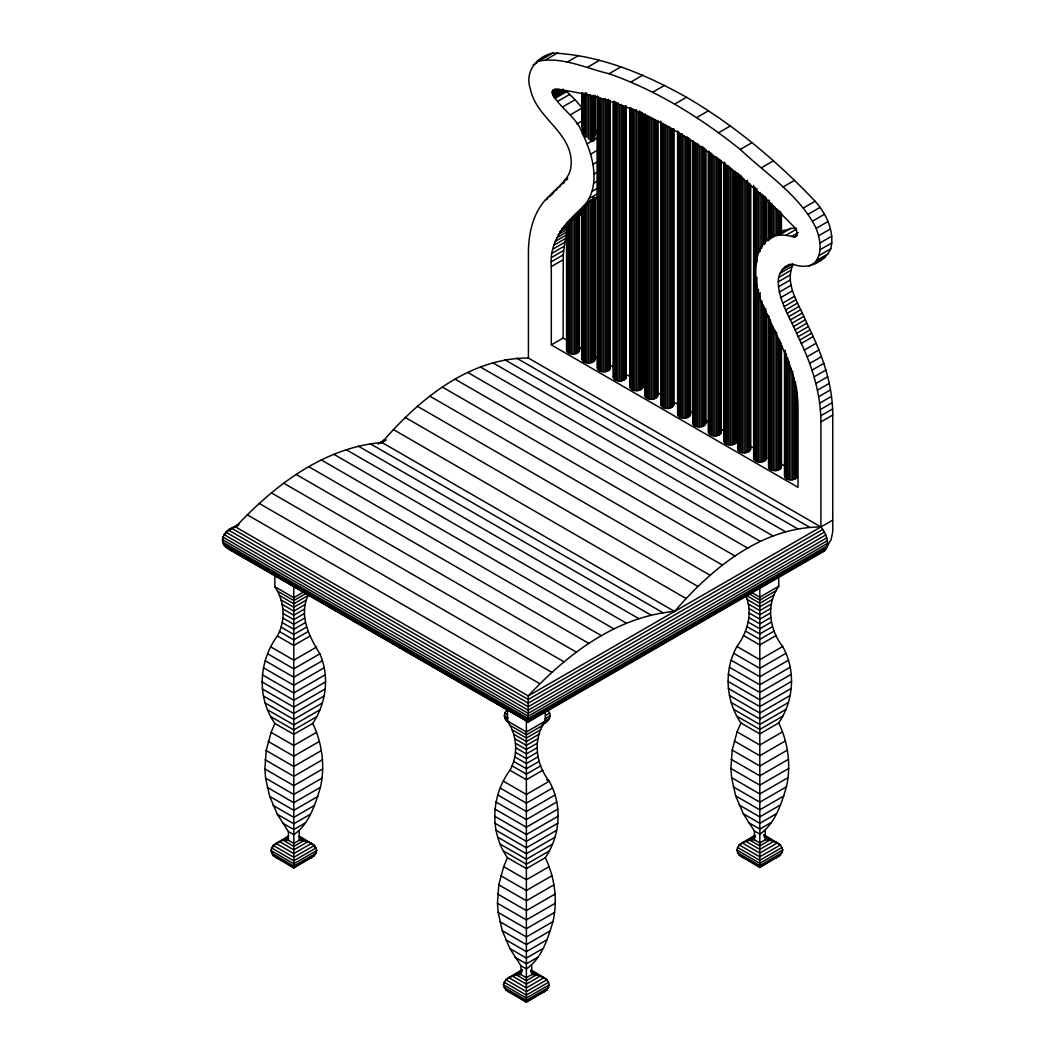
<?xml version="1.0" encoding="UTF-8"?>
<svg xmlns="http://www.w3.org/2000/svg" width="1055" height="1055" viewBox="0 0 1055 1055"><rect width="100%" height="100%" fill="white"/><g stroke="black" fill="none" stroke-linecap="round" stroke-linejoin="round"><path stroke-width="1.5" d="M552.213 92.814L552.833 90.071L555.655 89.161C649.669 100.383 729.73 160.215 793.677 226.588C797.804 229.08 799.044 239.696 791.646 236.412C750.553 225.915 749.802 281.645 763.372 305.871C777.192 339.354 798.516 371.505 798.028 409.037L798.028 487.344L551.303 344.893L551.303 266.585C548.89 242.663 564.056 223.871 580.791 209.141C602.049 189.623 593.873 156.364 582.452 133.721C577.138 116.749 558.926 108.098 552.213 92.814L558.781 89.016M279.443 595.455L293.791 603.75L308.139 595.455C298.539 615.513 309.313 636.745 319.863 653.81C329.753 676.334 326.272 703.171 312.742 723.427C322.157 743.155 325.257 765.917 320.404 787.32C315.3 804.372 309.023 824.364 293.791 834.663L288.397 831.551L277.32 814.289L269.684 796.406L265.596 778.155L264.884 768.963L266.19 750.567L271.082 732.368L274.854 723.427C256.642 697.368 258.66 661.208 277.373 635.954C285.918 620.696 284.613 601.139 274.854 586.751L274.854 575.239M545.316 711.162L545.316 721.027C532.393 739.252 535.861 764.268 549.233 781.254C562.513 804.965 560.482 835.362 545.316 857.702C554.732 877.43 557.831 900.205 552.978 921.595C547.888 938.647 541.597 958.639 526.379 968.938L520.985 965.826L509.908 948.564L502.272 930.695L498.171 912.443L497.472 903.238L498.778 884.842L503.67 866.656L507.442 857.702C489.23 831.643 491.234 795.483 509.961 770.242C518.506 754.984 517.201 735.414 507.442 721.027L507.442 709.514M778.748 576.399L778.748 586.264C765.811 604.475 769.293 629.492 782.665 646.491C795.945 670.189 793.914 700.586 778.748 722.939C788.164 742.667 791.263 765.429 786.41 786.832C781.32 803.884 775.029 823.876 759.811 834.175L754.417 831.05L743.327 813.801L735.691 795.918L731.603 777.667L730.904 768.462L732.21 750.079L737.089 731.88L740.874 722.939C725.695 700.586 723.677 670.189 736.957 646.491C747.692 631.945 753.257 612.124 745.463 594.967M551.303 344.893L563.133 338.062L563.251 254.888L564.86 242.228L566.983 234.645L555.141 241.476M827.357 545.831C828.267 538.96 825.181 532.168 820.896 526.959L528.252 357.988C468.737 358.173 418.901 399.621 381.923 442.48C323.608 447.557 274.26 485.551 235.595 526.959C224.689 527.975 216.565 542.929 228.539 548.969L528.252 722.002L824.43 551L827.357 545.831L528.252 718.521L222.671 542.099M528.252 722.002L528.252 695.918C566.917 654.509 616.252 616.516 674.58 611.438C711.545 568.579 761.394 527.131 820.896 526.959L820.896 421.881C820.75 392.104 811.269 363.171 798.108 336.743C790.868 318.768 778.696 301.783 778.274 281.856C777.997 272.902 784.88 263.13 794.679 264.726C808.17 269.895 825.05 261.548 830.773 248.795C834.835 231.586 826.368 213.901 815.106 201.241C777.021 161.164 734.346 125.149 686.502 97.245C645.475 74.338 600.295 55.111 552.846 53.027C536.27 56.759 524.427 72.188 530.401 89.042C536.23 119.189 574.83 133.326 570.926 167.059C569.331 179.653 557.515 186.906 549.642 195.729C533.579 209.919 528.41 232.39 528.423 253.029L528.423 358.093M826.804 546.938L831.142 539.487L832.738 531.773L832.738 415.05C832.751 382.662 821.106 351.777 806.798 323.199C799.716 304.671 783.72 284.56 793.162 264.264M813.365 263.974C823.348 254.954 820.381 239.525 816.161 228.355C799.782 195.201 766.431 174.286 740.241 149.441C700.731 117.751 657.028 90.624 609.091 73.718C585.934 68.43 560.469 55.533 536.652 61.678M299.29 836.14L314.456 845.385L316.817 850.462L314.456 855.552L293.791 867.975L273.139 855.552L270.779 850.462L273.139 845.385L288.305 836.14M579.472 213.914L579.472 350.234C578.166 355.641 566.232 355.337 566.772 349.271M594.994 197.958L594.994 359.201C593.939 365.175 579.551 363.777 582.94 357.329M509.367 722.886C503.538 720.499 502.51 712.099 508.431 709.211M610.238 101.57L610.238 367.997C608.933 373.404 596.998 373.101 597.539 367.035M626.208 105.79L626.208 377.215C624.903 382.622 612.968 382.319 613.509 376.253M542.336 724.482C547.822 722.569 553.308 715.633 547.888 710.608M642.943 114.217L642.943 386.882C641.638 392.289 629.703 391.972 630.244 385.906M531.865 970.415L547.031 979.66L549.391 984.75L547.031 989.841L526.379 1002.25L505.727 989.841L503.367 984.75L505.727 979.66L522.251 969.624M657.793 121.114L657.793 395.454C656.487 400.86 644.552 400.557 645.106 394.491M660.865 121.088L660.865 404.685C662.382 409.802 672.272 409.802 673.789 404.685L673.789 129.29M690.524 140.209L690.524 414.351C689.218 419.758 677.284 419.455 677.824 413.389M705.742 149.81L705.742 423.134C704.674 429.108 690.3 427.71 693.689 421.275M708.393 151.722L708.393 432.128C709.91 437.232 719.8 437.232 721.304 432.128L721.304 161.56M736.891 173.679L736.891 441.122C735.586 446.529 723.651 446.225 724.192 440.159M750.606 185.166L750.606 449.048C749.301 454.454 737.366 454.138 737.92 448.072M766.576 313.612L766.576 458.266C765.271 463.673 753.349 463.369 753.89 457.303M768.528 315.392L768.528 466.838C770.031 471.954 779.922 471.954 781.438 466.838L781.438 345.025M797.422 476.069C796.367 482.043 781.992 480.645 785.368 474.209M763.926 834.848L780.463 844.897L782.823 849.974L780.463 855.064L759.811 867.474L739.146 855.064L736.786 849.974L739.146 844.897L754.312 835.652M594.189 200.608L597.803 196.612L585.96 203.444M579.736 215.339L583.019 212.161L571.177 219.005M781.518 231.718L790.788 228.394L796.485 228.381M541.017 59.858L552.846 53.027M533.157 64.962L537.114 62.68M546.068 59.581L557.897 52.75M566.627 62.443L578.47 55.612M587.675 67.164L599.504 60.333M552.438 90.822L555.075 89.306M552.227 91.745L556.17 89.464M552.385 93.974L560.284 89.411M552.754 95.174L563.278 89.095M553.295 96.361L563.805 90.295M553.967 97.495L565.81 90.664L575.094 99.724L582.215 107.979L570.386 114.81M554.772 98.511L566.614 91.666M557.686 101.32L569.515 94.488M609.091 73.718L620.92 66.887M563.251 106.555L575.094 99.724M630.784 82.092L642.627 75.248M576.834 123.949L583.415 120.151M652.676 92.22L664.518 85.389M582.452 133.721L585.077 132.205M587.081 143.902L597.592 137.823M674.659 104.076L686.502 97.245M590.589 154.188L597.17 150.403M565.058 179.904L567.682 178.387M592.91 164.343L598.172 161.31M563.555 181.552L567.498 179.271M560.535 184.796L564.478 182.515M557.475 187.988L560.1 186.471M554.363 191.126L557 189.61M551.224 194.212L553.862 192.683M549.642 195.729L552.279 194.212M548.046 197.232L550.684 195.716M545.013 200.358L547.637 198.841M593.965 174.075L597.908 171.807M696.656 117.606L708.485 110.775M593.728 183.148L597.671 180.867M592.211 191.311L597.473 188.278M589.455 198.353L597.341 193.804M583.903 205.738L587.859 203.457M582.347 207.439L587.609 204.406M580.791 209.141L584.734 206.859M579.208 210.815L584.47 207.782M577.626 212.477L582.888 209.444M576.03 214.125L582.597 210.341M574.421 215.774L582.307 211.211M718.547 132.745L730.377 125.914M572.799 217.396L583.323 211.317M569.542 220.587L581.384 213.756M567.893 222.17L574.474 218.372M566.443 223.541L571.705 220.508M563.937 226.126L566.561 224.609M561.801 228.75L567.049 225.704M559.836 231.599L566.416 227.801M558.082 234.672L567.287 229.357M556.513 237.968L567.036 231.902M553.981 245.182L565.81 238.351M553.018 249.059L564.86 242.228M552.266 253.121L564.109 246.29M551.739 257.354L563.568 250.523M740.241 149.441L752.083 142.61M551.409 261.719L563.251 254.888M551.303 266.585L563.133 259.754M761.657 167.626L773.5 160.782M782.691 187.197L794.534 180.365M238.509 524.335L228.539 530.085L528.252 703.131L824.43 532.129M378.046 443.759L385.167 439.658M238.931 524.23L231.81 528.331L528.252 699.478L822.794 529.425M378.376 443.72L385.497 439.605M235.832 526.405L225.862 532.155L528.252 706.731L825.762 534.964M379.602 443.39L383.875 440.924M238.456 525.311L235.595 526.959L528.252 695.918L832.738 520.128M381.211 442.889L386.183 440.014M226.733 532.828L223.884 534.476L528.252 710.2L826.751 537.852M803.264 208.072L815.106 201.241M808.315 214.191L820.157 207.347M772.497 236.9L784.327 230.069M766.88 240.21L769.504 238.681M762.251 245.037L764.888 243.52M778.946 235.225L790.788 228.394M786.081 235.199L796.591 229.133M812.68 221.049L824.522 214.218M791.646 236.412L798.226 232.614M794.56 236.94L797.184 235.423M816.161 228.355L828.004 221.524M818.614 235.793L830.456 228.948M819.92 243.019L831.762 236.188M784.432 267.403L790.063 264.119M781.953 269.988L792.476 263.908M820.025 249.732L831.867 242.901M780.08 273.311L791.909 266.48M778.841 277.307L790.67 270.476M818.931 255.627L830.773 248.795M778.274 281.856L790.116 275.025M816.676 260.44L828.518 253.609M809.145 266.071L825.208 257.143M778.405 286.841L790.235 280.01M779.21 292.143L791.052 285.312M780.687 297.616L792.529 290.771M782.797 303.102L794.626 296.27M784.274 306.478L796.116 299.646M785.777 309.854L797.606 303.009M304.618 591.433L293.791 597.684L274.854 586.751M787.281 313.216L799.123 306.385M306.108 593.438L293.791 600.546L277.373 591.064M788.797 316.579L800.64 309.748M790.327 319.955L802.156 313.124M306.53 599.913L293.791 607.271L281.065 599.913M791.857 323.318L803.699 316.487M305.37 604.423L293.791 611.109L282.226 604.423M304.671 608.959L293.791 615.236L282.925 608.959M793.413 326.668L805.242 319.836M794.969 330.03L806.798 323.199M304.433 613.509L293.791 619.654L283.162 613.509M796.525 333.38L808.367 326.549M304.671 618.059L293.791 624.336L282.925 618.059M798.108 336.743L809.937 329.912M305.37 622.595L293.791 629.281L282.226 622.595M799.69 340.092L811.519 333.261M306.53 627.105L293.791 634.451L281.065 627.105M801.286 343.442L813.115 336.598M308.139 631.563L293.791 639.844L279.443 631.563M804.319 350.062L816.161 343.231M310.223 635.954L293.791 645.436L277.373 635.954M807.128 356.748L818.957 349.917M316.645 646.979L293.791 660.166L270.937 646.979M809.686 363.461L821.529 356.616M319.863 653.81L293.791 668.857L267.719 653.81M812.007 370.173L823.836 363.342M322.382 660.733L293.791 677.231L265.201 660.733M814.064 376.886L825.907 370.041M815.858 383.558L827.7 376.727M324.188 667.736L293.791 685.275L263.407 667.736M817.388 390.179L829.23 383.347M325.27 674.778L293.791 692.95L262.313 674.778M818.654 396.733L830.483 389.902M325.639 681.846L293.791 700.23L261.957 681.846M819.63 403.208L831.472 396.377M325.27 688.928L293.791 707.101L262.313 688.928M324.188 695.97L293.791 713.523L263.407 695.97M820.342 409.564L832.171 402.733M322.382 702.973L293.791 719.47L265.201 702.973M820.764 415.802L832.593 408.971M319.863 709.896L293.791 724.943L267.719 709.896M820.896 421.881L832.738 415.05M316.645 716.727L293.791 729.915L270.937 716.727M312.742 723.427L293.791 734.359L274.854 723.427M316.513 732.368L293.791 745.489L271.082 732.368M319.401 741.428L293.791 756.211L268.194 741.428M321.393 750.567L293.791 766.497L266.19 750.567M322.5 759.745L293.791 776.322L265.095 759.745M322.698 768.963L293.791 785.645L264.884 768.963M321.999 778.155L293.791 794.441L265.596 778.155M320.404 787.32L293.791 802.684L267.192 787.32M317.911 796.406L293.791 810.332L269.684 796.406M314.522 805.413L293.791 817.374L273.06 805.413M310.276 814.289L293.791 823.797L277.32 814.289M305.159 823.006L293.791 829.56L282.437 823.006M288.292 836.641L273.139 845.385L293.791 857.306L314.456 845.385L299.304 836.641M274.181 846.216L271.386 847.838L293.791 860.775L316.21 847.838L313.414 846.216M288.107 838.171L275.935 843.275L293.791 853.587L311.647 843.275L303.748 840.637L299.185 840.294L293.791 843.407L288.397 840.294L283.835 840.637L293.791 846.387L303.748 840.637L299.488 838.171M827.357 540.688L528.252 713.378L222.671 536.955M308.007 841.653L293.791 849.855L279.588 841.653M827.568 543.378L528.252 716.187L222.262 539.527M826.751 547.967L528.252 720.301L223.884 544.578M531.1 719.404L535.386 716.938M538.248 715.29L542.521 712.811M551.092 707.865L555.378 705.399M558.227 703.751L566.799 698.806M576.782 693.029L579.643 691.381M583.929 688.915L586.778 687.267M596.774 681.49L599.622 679.842M609.619 674.079L612.48 672.431M616.753 669.951L619.615 668.303M622.463 666.654L625.325 665.006M629.611 662.54L632.459 660.892M636.745 658.412L639.594 656.764M642.455 655.115L645.304 653.467M655.3 647.704L659.586 645.225M662.435 643.576L665.296 641.928M668.145 640.279L672.431 637.813M682.427 632.037L685.275 630.402M688.137 628.754L692.423 626.274M700.982 621.329L705.268 618.863M708.129 617.215L716.688 612.269M728.108 605.676L736.68 600.73M746.663 594.954L749.525 593.306M753.811 590.84L756.659 589.191M759.521 587.543L762.369 585.894M766.655 583.415L769.504 581.767M779.5 576.004L782.362 574.355M786.634 571.876L789.496 570.227M792.345 568.579L795.206 566.931M805.202 561.168L809.475 558.688M812.337 557.04L815.185 555.392M825.762 549.708L528.252 721.475L225.862 546.899M545.435 715.488L549.642 713.061M316.817 850.462L293.791 863.755L270.779 850.462M544.828 718.824L550.248 715.699M316.21 853.099L293.791 866.036L271.386 853.099M544.037 721.567L549.642 718.336M545.316 721.027L526.379 731.959L507.442 721.027M778.748 586.264L759.811 597.196L751.688 592.514M314.456 855.552L293.791 867.474L273.139 855.552M542.375 723.967L547.888 720.789M542.798 725.352L526.379 734.821L509.961 725.352M776.229 590.576L759.811 600.058L748.865 593.741M540.727 729.744L526.379 738.025L512.031 729.744M774.159 594.967L759.811 603.249L746.769 595.719M539.105 734.201L526.379 741.546L513.64 734.201M772.537 599.425L759.811 606.783L747.072 599.425M537.945 738.698L526.379 745.384L514.8 738.698M771.376 603.935L759.811 610.608L748.232 603.935M537.246 743.234L526.379 749.512L515.499 743.234M770.678 608.471L759.811 614.749L748.931 608.471M537.021 747.797L526.379 753.929L515.737 747.797M770.453 613.021L759.811 619.166L749.169 613.021M537.246 752.347L526.379 758.624L515.499 752.347M770.678 617.571L759.811 623.848L748.931 617.571M537.945 756.883L526.379 763.556L514.8 756.883M771.376 622.107L759.811 628.793L748.232 622.107M539.105 761.38L526.379 768.739L513.64 761.38M772.537 626.617L759.811 633.963L747.072 626.617M540.727 765.838L526.379 774.133L512.031 765.838M774.159 631.075L759.811 639.356L745.463 631.075M542.798 770.242L526.379 779.724L509.961 770.242M776.229 635.466L759.811 644.948L743.379 635.466M782.665 646.491L759.811 659.678L736.957 646.491M552.451 788.085L526.379 803.145L500.307 788.085M785.883 653.322L759.811 668.369L733.739 653.322M554.97 795.008L526.379 811.519L497.789 795.008M788.402 660.245L759.811 676.743L731.221 660.245M556.763 802.011L526.379 819.55L495.982 802.011M790.195 667.235L759.811 684.787L729.414 667.235M557.858 809.053L526.379 827.226L494.901 809.053M791.29 674.29L759.811 692.462L728.332 674.29M558.214 816.135L526.379 834.518L494.544 816.135M791.646 681.359L759.811 699.742L727.976 681.359M557.858 823.203L526.379 841.376L494.901 823.203M791.29 688.427L759.811 706.599L728.332 688.427M556.763 830.245L526.379 847.798L495.982 830.245M790.195 695.482L759.811 713.022L729.414 695.482M554.97 837.248L526.379 853.759L497.789 837.248M788.402 702.485L759.811 718.983L731.221 702.485M552.451 844.171L526.379 859.232L500.307 844.171M785.883 709.408L759.811 724.455L733.739 709.408M549.233 851.003L526.379 864.19L503.525 851.003M782.665 716.226L759.811 729.427L736.957 716.226M545.316 857.702L526.379 868.647L507.442 857.702M778.748 722.939L759.811 733.871L740.874 722.939M549.088 866.656L526.379 879.765L503.67 866.656M782.52 731.88L759.811 745.001L737.089 731.88M551.976 875.716L526.379 890.486L500.769 875.716M785.408 740.94L759.811 755.723L734.201 740.94M553.981 884.842L526.379 900.785L498.778 884.842M787.412 750.079L759.811 766.009L732.21 750.079M555.075 894.033L526.379 910.597L497.67 894.033M788.507 759.257L759.811 775.834L731.102 759.257M555.286 903.238L526.379 919.92L497.472 903.238M788.718 768.462L759.811 785.157L730.904 768.462M554.587 912.443L526.379 928.717L498.171 912.443M788.019 777.667L759.811 793.953L731.603 777.667M552.978 921.595L526.379 936.959L499.767 921.595M786.41 786.832L759.811 802.182L733.199 786.832M550.486 930.695L526.379 944.607L502.272 930.695M783.918 795.918L759.811 809.844L735.691 795.918M547.11 939.688L526.379 951.663L505.648 939.688M780.542 804.925L759.811 816.887L739.08 804.925M542.85 948.564L526.379 958.072L509.908 948.564M776.282 813.801L759.811 823.309L743.327 813.801M537.734 957.281L526.379 963.848L515.025 957.281M771.165 822.518L759.811 829.072L748.443 822.518M522.251 970.125L505.727 979.66L526.379 991.581L547.031 979.66L530.507 970.125M755.551 835.428L739.146 844.897L759.811 856.818L780.463 844.897L763.939 835.349M522.106 971.642L516.423 974.926L508.523 977.55L526.379 987.862L544.235 977.55L536.336 974.926L531.773 974.569L526.379 977.695L520.985 974.569L516.423 974.926L526.379 980.675L536.336 974.926L530.639 971.642M755.538 836.866L749.854 840.149L741.955 842.787L759.811 853.099L777.667 842.787L769.768 840.149L765.205 839.806L759.811 842.919L754.417 839.806L749.854 840.149L759.811 845.899L769.768 840.149L764.071 836.866M540.582 975.941L526.379 984.144L512.176 975.941M774.014 841.165L759.811 849.367L745.608 841.165M548.798 982.113L526.379 995.063L503.96 982.113M782.23 847.35L759.811 860.287L737.392 847.35M549.391 984.75L526.379 998.03L503.367 984.75M782.823 849.974L759.811 863.267L736.786 849.974M548.798 987.375L526.379 1000.325L503.96 987.375M782.23 852.611L759.811 865.548L737.392 852.611M547.031 989.841L526.379 1001.762L505.727 989.841M780.463 855.064L759.811 866.986L739.146 855.064M824.43 551L820.896 552.095M542.652 723.967L545.079 722.886M308.007 859.284L311.647 857.662M774.014 858.783L777.667 857.174M540.582 993.559L544.235 991.937M228.539 548.969L234.342 551.633M741.955 857.174L745.608 858.783M275.935 857.662L279.588 859.284M508.523 991.937L512.176 993.559M563.133 338.062L567.405 340.528M578.826 347.121L583.099 349.587M594.506 356.181L597.367 357.83M608.775 364.41L613.047 366.876M625.892 374.288L630.165 376.767M641.572 383.347L644.42 384.996M657.265 392.407L661.538 394.873M672.945 401.467L677.231 403.933M690.062 411.345L694.348 413.811M705.755 420.404L708.604 422.053M721.449 429.464L724.297 431.113M735.704 437.693L738.553 439.342M749.973 445.935L754.246 448.401M781.346 464.042L785.619 466.521M516.805 358.252L809.462 527.21M504.963 359.847L797.62 528.806M492.791 362.749L785.434 531.72M480.355 366.969L773.012 535.927M467.761 372.455L760.418 541.413M455.087 379.18L747.731 548.138M442.401 387.093L735.058 556.051M429.807 396.152L722.464 565.111M417.384 406.281L710.041 575.252M405.212 417.437L697.856 586.395M393.357 429.53L686.014 598.488M381.923 442.48L674.58 611.438M370.279 443.746L662.936 612.704M358.344 446.146L651.001 615.105M346.159 449.667L638.816 618.626M333.802 454.27L626.446 623.241M321.313 459.967L613.957 628.925M308.759 466.706L601.416 635.664M296.204 474.46L588.861 643.418M283.716 483.19L576.373 652.148M271.359 492.856L564.003 661.815M259.174 503.406L551.831 672.365M247.239 514.787L539.883 683.746M241.305 555.392L244.167 557.04M248.439 559.519L251.301 561.168M261.297 566.931L269.856 571.876M285.562 580.949L289.848 583.415M292.697 585.063L296.983 587.543M305.541 592.488L309.827 594.954M312.689 596.602L315.537 598.251M318.399 599.899L322.672 602.379M332.668 608.142L335.53 609.79M338.378 611.438L342.664 613.918M352.66 619.681L355.509 621.329M358.37 622.977L361.219 624.626M365.505 627.105L368.366 628.754M378.349 634.517L381.211 636.165M385.497 638.631L388.346 640.279M391.207 641.928L394.056 643.576M398.342 646.056L401.19 647.704M411.186 653.467L419.758 658.412M431.178 665.006L439.737 669.951M442.599 671.6L446.872 674.079M455.444 679.024L459.729 681.49M462.578 683.139L465.44 684.787M469.712 687.267L472.574 688.915M475.423 690.563L479.709 693.029M482.57 694.678L485.419 696.326M488.28 697.975L492.553 700.454M495.415 702.102L498.263 703.751M502.549 706.217L505.411 707.865M508.259 709.514L511.121 711.162M515.394 713.642L518.256 715.29M522.542 717.756L525.39 719.404M231.81 550.723L528.252 721.857M504.804 713.061L507.613 714.683M504.211 715.699L508.273 718.046M504.804 718.336L507.613 719.945M506.571 720.789L509.328 722.372M546.543 779.711L549.233 781.254L526.379 794.455L503.525 781.254M749.749 447.175L750.606 449.048M736.034 439.262L736.891 441.122M642.073 385.009L642.943 386.882M609.381 366.138L610.238 367.997M578.615 348.374L579.472 350.234M594.282 126.89L597.592 134.156M781.228 465.875L781.438 466.838M766.365 457.303L766.576 458.266M721.092 431.165L721.304 432.128M705.518 422.171L705.742 423.134M673.565 403.722L673.789 404.685M594.783 358.238L594.994 359.201M797.211 393.278L797.211 477.031M796.565 387.607L796.565 477.941M795.536 381.805L795.536 478.706M794.204 377.466L794.204 479.3M792.635 371.268L792.635 479.669M790.973 368.116L790.973 479.801M789.298 361.417L789.298 479.669M787.742 357.764L787.742 479.3M786.397 353.887L786.397 478.706M785.368 351.025L785.368 477.941M784.735 350.286L784.735 477.031M784.511 351.249L784.511 476.069M781.438 213.334L781.438 233.089M781.228 214.297L781.228 232.403M781.228 344.339L781.228 467.8M780.581 211.91L780.581 233.3M780.581 341.952L780.581 468.71M779.553 211.026L779.553 234.078M779.553 339.433L779.553 469.475M778.208 209.971L778.208 234.672M778.208 338.378L778.208 470.068M776.651 208.705L776.651 235.041M776.651 332.167L776.651 470.438M774.977 207.189L774.977 235.173M774.977 330.65L774.977 470.57M773.315 205.409L773.315 236.689M773.315 327.221L773.315 470.438M771.759 203.391L771.759 237.955M771.759 325.204L771.759 470.068M770.414 202.797L770.414 239.01M770.414 319.678L770.414 469.475M769.385 200.384L769.385 238.245M769.385 318.9L769.385 468.71M768.739 201.123L768.739 240.632M768.739 316.355L768.739 467.8M768.528 200.16L768.528 239.67M766.576 198.538L766.576 241.279M766.365 199.501L766.365 240.593M766.365 312.926L766.365 459.228M765.719 197.114L765.719 241.503M765.719 308.891L765.719 460.125M765.205 831.05L765.205 839.806M764.69 196.243L764.69 243.916M764.69 308.02L764.69 460.903M763.358 195.188L763.358 244.509M763.358 305.33L763.358 461.497M761.789 193.922L761.789 248.162M761.789 300.767L761.789 461.866M760.128 192.406L760.128 251.578M760.128 292.683L760.128 461.998M759.811 587.332L759.811 867.474M758.453 192.274L758.453 253.095M758.453 289.268L758.453 461.866M756.897 188.621L756.897 262.59M756.897 277.386L756.897 461.497M755.551 188.027L755.551 460.903M754.523 187.249L754.523 460.125M754.417 831.05L754.417 839.806M753.89 188.001L753.89 459.228M753.666 185.39L753.666 458.266M750.395 184.493L750.395 450.01M749.749 183.755L749.749 450.907M748.72 182.884L748.72 451.685M747.388 180.194L747.388 452.265M745.819 180.576L745.819 452.648M744.157 179.06L744.157 452.766M742.483 177.293L742.483 452.648M740.927 175.275L740.927 452.265M739.581 174.695L739.581 451.685M738.553 173.917L738.553 450.907M737.92 173.02L737.92 450.01M737.696 173.693L737.696 449.048M736.68 173.007L736.68 442.085M736.034 172.255L736.034 442.981M735.005 171.398L735.005 443.759M733.66 170.343L733.66 444.353M732.104 169.077L732.104 444.722M730.429 167.56L730.429 444.854M728.768 165.793L728.768 444.722M727.212 165.424L727.212 444.353M725.866 164.831L725.866 443.759M724.838 162.417L724.838 442.981M724.192 162.866L724.192 442.085M723.981 162.193L723.981 441.122M721.092 160.888L721.092 433.091M720.446 160.149L720.446 433.987M719.418 159.279L719.418 434.766M718.086 158.237L718.086 435.359M716.516 156.971L716.516 435.728M714.855 157.09L714.855 435.86M713.18 155.322L713.18 435.728M711.624 153.318L711.624 435.359M710.279 152.724L710.279 434.766M709.25 151.946L709.25 433.987M708.617 151.05L708.617 433.091M705.518 149.137L705.518 424.097M704.872 150.034L704.872 425.007M703.843 147.515L703.843 425.772M702.511 146.46L702.511 426.365M700.955 146.83L700.955 426.734M699.28 145.313L699.28 426.866M697.606 143.533L697.606 426.734M696.049 143.163L696.049 426.365M694.717 142.57L694.717 425.772M693.689 141.805L693.689 425.007M693.043 140.618L693.043 424.097M692.819 141.581L692.819 423.134M690.3 139.537L690.3 415.314M689.667 138.798L689.667 416.211M688.638 137.928L688.638 416.989M687.293 136.873L687.293 417.582M685.737 137.256L685.737 417.951M684.062 135.739L684.062 418.083M682.4 133.972L682.4 417.951M680.831 133.603L680.831 417.582M679.499 133.009L679.499 416.989M678.471 132.231L678.471 416.211M677.824 131.044L677.824 415.314M677.613 132.007L677.613 414.351M673.565 128.605L673.565 405.648M672.919 129.514L672.919 406.544M671.89 128.644L671.89 407.322M670.558 127.602L670.558 407.916M669.002 126.336L669.002 408.285M667.327 126.455L667.327 408.417M665.652 124.688L665.652 408.285M664.096 124.319L664.096 407.916M662.751 123.725L662.751 407.322M661.736 122.947L661.736 406.544M661.089 123.699L661.089 405.648M657.582 120.441L657.582 396.416M656.935 121.338L656.935 397.326M655.907 120.468L655.907 398.091M654.575 119.413L654.575 398.685M653.005 118.147L653.005 399.054M651.344 118.279L651.344 399.186M649.669 116.498L649.669 399.054M648.113 116.129L648.113 398.685M646.768 115.536L646.768 398.091M645.739 114.771L645.739 397.326M645.106 113.861L645.106 396.416M644.882 114.547L644.882 395.454M642.719 113.254L642.719 387.844M642.073 112.806L642.073 388.741M641.044 111.936L641.044 389.519M639.712 110.881L639.712 390.113M638.156 111.25L638.156 390.482M636.481 109.733L636.481 390.601M634.807 109.615L634.807 390.482M633.251 109.232L633.251 390.113M631.919 108.652L631.919 389.519M630.89 107.874L630.89 388.741M630.244 108.335L630.244 387.844M630.02 107.65L630.02 386.882M625.997 106.753L625.997 378.191M625.351 106.001L625.351 379.088M624.323 106.779L624.323 379.853M622.977 105.724L622.977 380.446M621.421 104.458L621.421 380.829M619.747 104.577L619.747 380.947M618.085 102.81L618.085 380.829M616.529 102.441L616.529 380.446M615.184 101.847L615.184 379.853M614.155 101.069L614.155 379.088M613.509 101.821L613.509 378.191M613.298 102.493L613.298 377.215M610.027 100.607L610.027 368.96M609.381 100.146L609.381 369.87M608.353 99.276L608.353 370.635M607.007 99.869L607.007 371.228M605.451 98.59L605.451 371.597M603.777 98.722L603.777 371.729M602.115 98.59L602.115 371.597M600.559 98.221L600.559 371.228M599.214 97.627L599.214 370.635M598.185 96.862L598.185 369.87M597.539 95.952L597.539 368.96M597.328 96.638L597.328 367.997M594.994 95.952L594.994 135.449M594.783 95.28L594.783 138.06M594.783 197.285L594.783 360.164M594.136 96.176L594.136 140.592M594.136 198.182L594.136 361.061M593.108 95.306L593.108 141.37M593.108 197.311L593.108 361.839M591.763 95.9L591.763 140.315M591.763 199.553L591.763 362.432M590.207 94.62L590.207 140.684M590.207 199.923L590.207 362.801M588.532 94.752L588.532 139.168M588.532 201.69L588.532 362.933M586.87 92.972L586.87 137.401M586.87 203.206L586.87 362.801M585.314 92.603L585.314 137.031M585.314 204.485L585.314 362.432M583.969 93.658L583.969 134.789M583.969 205.54L583.969 361.839M582.94 92.88L582.94 134.011M582.94 206.411L582.94 361.061M582.294 93.341L582.294 129.831M582.294 207.149L582.294 360.164M582.083 92.669L582.083 127.22M582.083 209.483L582.083 359.201M579.248 213.242L579.248 351.196M578.615 214.139L578.615 352.106M577.586 214.904L577.586 352.871M576.241 215.497L576.241 353.465M574.685 215.879L574.685 353.834M573.01 217.647L573.01 353.966M571.348 219.163L571.348 353.834M569.779 220.429L569.779 353.465M568.447 221.484L568.447 352.871M567.419 222.354L567.419 352.106M566.772 223.093L566.772 351.196M566.561 223.766L566.561 350.234M531.773 965.826L531.773 974.569M526.379 720.46L526.379 1002.25M520.985 965.826L520.985 974.569M299.185 831.551L299.185 840.294M293.791 584.536L293.791 867.975M288.397 831.551L288.397 840.294"/></g></svg>
